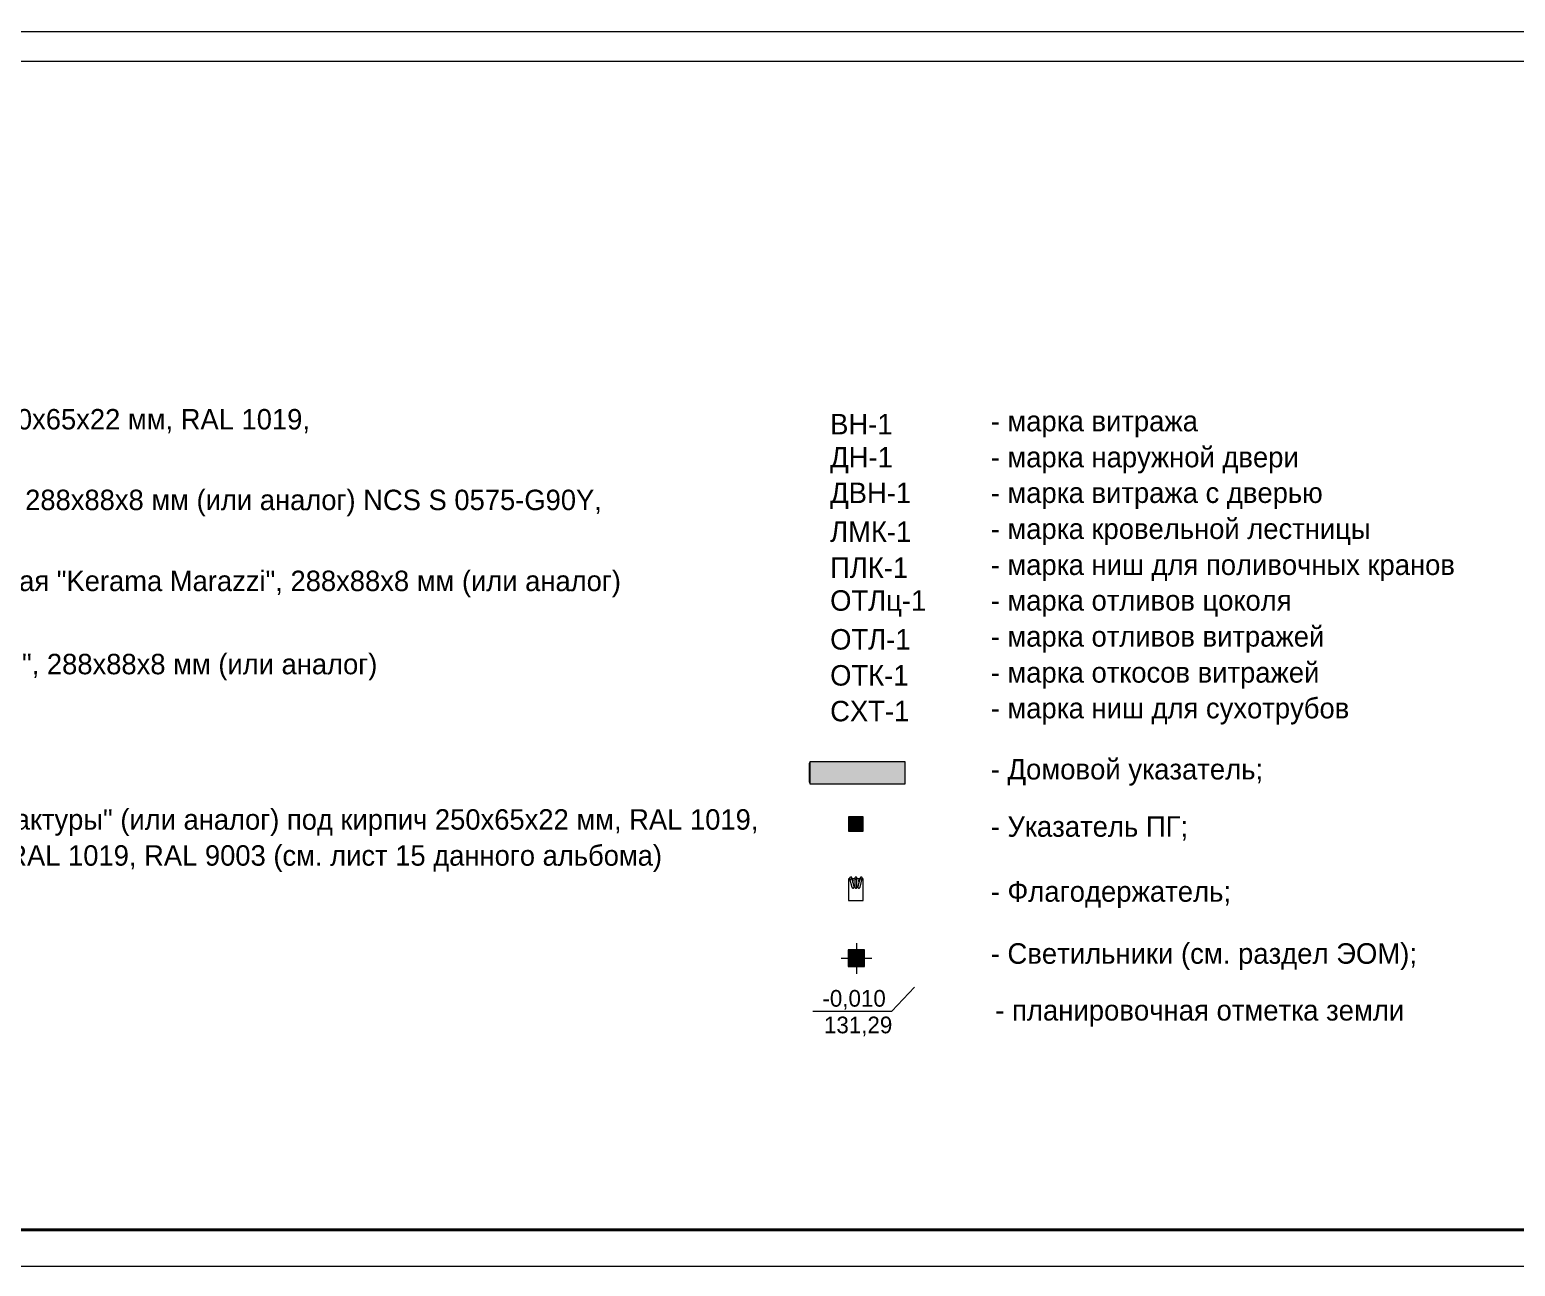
# Model space of a CAD drawing. Header units: millimetres. Extents: x -28928 to 100580, y -22867 to 36490.
# Drawn here: x 35031 to 55282, y -22867 to -6007 of the extents above; entities that cross this region are included whole.
import ezdxf

# ---------------------------------------------------------------- set-up
doc = ezdxf.new("R2010")
doc.units = ezdxf.units.MM
doc.layers.add('PDF _Геометрия', color=7, linetype='Continuous', true_color=0x8f8e8d)
doc.layers.add('PDF _Сплошная заливка', color=7, linetype='Continuous', true_color=0xffffff)
doc.layers.add('PDF _Текст', color=7, linetype='Continuous')

msp = doc.modelspace()

# ---------------------------------------------------------------- linework, layer by layer
at = {"layer": 'PDF _Геометрия', "color": 7, "lineweight": 18}
msp.add_lwpolyline([(97077, 36490), (-28928, 36490), (-28928, -22867), (97077, -22867)], dxfattribs=at)
at = {"layer": 'PDF _Геометрия', "color": 7, "lineweight": 40}
msp.add_lwpolyline([(96591, 35991), (96591, -22368), (-26931, -22368), (-26931, 35991)], close=True, dxfattribs=at)
at = {"layer": 'PDF _Геометрия', "color": 7, "lineweight": 9}
for points in [[(82088, -6037), (56081, -6037), (29800, -6037), (29351, -6037), (5066, -6037), (4817, -6037), (-21587, -6037)], [(82418, -6439), (-21939, -6439)], [(46921, -15988), (45690, -15988)], [(45665, -16001), (45661, -16005), (45656, -16014), (45656, -16026), (45656, -16255), (45656, -16263), (45661, -16272), (45665, -16280)], [(45665, -16026), (45665, -16255)], [(45690, -16289), (46921, -16289)], [(46211, -17583), (46194, -17583), (46194, -17879), (46393, -17879), (46393, -17583), (46380, -17583)], [(46206, -17579), (46240, -17697), (46240, -17702), (46245, -17706), (46249, -17706), (46249, -17710), (46253, -17710), (46257, -17710), (46261, -17710), (46266, -17706), (46266, -17702), (46270, -17702), (46270, -17697), (46270, -17693), (46270, -17689), (46236, -17570)], [(46278, -17583), (46240, -17583)], [(46253, -17634), (46257, -17613), (46261, -17609), (46257, -17609), (46257, -17604), (46253, -17604), (46249, -17609), (46249, -17613)], [(46278, -17575), (46278, -17693), (46278, -17697), (46283, -17702), (46283, -17706), (46287, -17710), (46291, -17710), (46295, -17710), (46300, -17710), (46304, -17706), (46308, -17702), (46308, -17697), (46308, -17693), (46308, -17575)], [(46346, -17583), (46308, -17583)], [(46350, -17570), (46321, -17689), (46321, -17693), (46321, -17697), (46321, -17702), (46325, -17706), (46329, -17710), (46333, -17710), (46338, -17710), (46342, -17706), (46346, -17706), (46346, -17702), (46350, -17697), (46380, -17579)], [(46342, -17613), (46338, -17609), (46338, -17604), (46333, -17604), (46329, -17604), (46329, -17609), (46329, -17613), (46333, -17634)], [(46300, -18463), (46300, -18882)], [(46092, -18666), (46511, -18666)], [(47091, -19060), (46782, -19390)], [(46782, -19394), (45707, -19394)]]:
    msp.add_lwpolyline(points, dxfattribs=at)
for points in [[(46964, -15988), (45665, -15988), (45665, -16289), (46964, -16289)], [(46393, -16737), (46194, -16737), (46194, -16936), (46393, -16936)], [(46194, -16936), (46393, -16936), (46393, -16737), (46194, -16737)], [(46223, -17558), (46219, -17562), (46215, -17562), (46211, -17566), (46211, -17570), (46206, -17575), (46206, -17579), (46211, -17579), (46211, -17583), (46215, -17583), (46219, -17587), (46223, -17587), (46228, -17587), (46232, -17583), (46236, -17579), (46236, -17575), (46236, -17570), (46236, -17566), (46236, -17562), (46232, -17562), (46228, -17562)], [(46295, -17558), (46291, -17562), (46287, -17562), (46283, -17562), (46283, -17566), (46278, -17570), (46278, -17575), (46283, -17579), (46283, -17583), (46287, -17583), (46291, -17587), (46295, -17587), (46300, -17587), (46304, -17583), (46308, -17579), (46308, -17575), (46308, -17570), (46308, -17566), (46304, -17562), (46300, -17562)], [(46363, -17558), (46363, -17562), (46359, -17562), (46355, -17562), (46355, -17566), (46350, -17570), (46350, -17575), (46355, -17579), (46355, -17583), (46359, -17583), (46363, -17587), (46367, -17587), (46371, -17587), (46376, -17583), (46380, -17579), (46380, -17575), (46380, -17570), (46380, -17566), (46376, -17562), (46371, -17562), (46367, -17562)], [(46410, -18552), (46190, -18552), (46190, -18780), (46410, -18780)]]:
    msp.add_lwpolyline(points, close=True, dxfattribs=at)
at = {"layer": 'PDF _Сплошная заливка', "color": 152, "lineweight": 9, "true_color": 0x227add, "transparency": 33554559}
msp.add_solid([(45665, -15988), (45665, -16289), (46964, -15988), (46964, -16289)], dxfattribs=at)
at = {"layer": 'PDF _Сплошная заливка', "color": 1, "lineweight": 9, "transparency": 33554559}
msp.add_solid([(46194, -16737), (46194, -16936), (46393, -16737), (46393, -16936)], dxfattribs=at)
at = {"layer": 'PDF _Сплошная заливка', "color": 9, "lineweight": 9, "true_color": 0xc7c7c7, "transparency": 33554559}
msp.add_solid([(46190, -18552), (46190, -18780), (46409, -18552), (46409, -18780)], dxfattribs=at)

# ---------------------------------------------------------------- texts
at = {"layer": 'PDF _Текст', "attachment_point": 4, "style": ''}
for s, insert, char_height in [('- Отделка фасадов НВФ. Бетонная плитка "Борисовские мануфактуры" (или аналог) под кирпич 250х65х22 мм, RAL 1019,', (17614, -11360), 278.838), ('ВН-1      ', (45942, -11385), 279.3), ('- марка витража', (48130, -11385), 279.28), ('ДН-1', (45942, -11876), 279.3), ('- марка наружной двери', (48130, -11876), 279.28), ('- Отделка фасадов СФТК на объеме спортзала. Плитка керамическая фасадная "Kerama Marazzi", 288х88х8 мм (или аналог) NCS S 0575-G90Y,', (17614, -12460), 278.838), ('ДВН-1        ', (45942, -12362), 279.28), ('- марка витража с дверью', (48130, -12362), 279.28), ('ЛМК-1   ', (45942, -12853), 279.3), ('- марка кровельной лестницы', (48130, -12853), 279.28), ('- марка ниш для поливочных кранов', (48130, -13344), 279.28), ('ПЛК-1', (45942, -13344), 279.3), ('- Отделка фасадов СФТК на участках 2-3 этажа в осях 16-37/НН-ЯЯ. Плитка керамическая фасадная "Kerama Marazzi", 288х88х8 мм (или аналог)', (17614, -13564), 278.838), ('ОТЛц-1', (45942, -13830), 279.3), ('- марка отливов цоколя', (48130, -13830), 279.28), ('ОТЛ-1', (45942, -14321), 279.3), ('- марка отливов витражей', (48130, -14321), 279.28), ('- Отделка фасадов СФТК в нишах входных групп. Плитка керамическая фасадная "Kerama Marazzi", 288х88х8 мм (или аналог)', (17614, -14698), 278.838), ('ОТК-1', (45942, -14812), 279.3), ('- марка откосов витражей', (48130, -14812), 279.28), ('СХТ-1', (45942, -15299), 279.3), ('- марка ниш для сухотрубов', (48130, -15299), 279.28), ('- Стены шахт на кровле. Штукатурка фасадная RAL 7016.  Материалы отделки см. раздел АР3', (17614, -15937), 280.13), ('- Домовой указатель;', (48130, -16132), 280.13), ('- Обшивка решетки в уровне кровли. Облицовка бетонной фасадной плиткой "Борисовские мануфактуры" (или аналог) под кирпич 250х65х22 мм, RAL 1019,  ', (17614, -16817), 278.838), ('- Указатель ПГ;', (48130, -16897), 280.13), ('  затирку  швов 10 мм выполнить цветом RAL 1001 / хризацилцементными листами с окраской по RAL 1019, RAL 9003 (см. лист 15 данного альбома)', (17614, -17308), 278.838), ('- Флагодержатель;', (48130, -17799), 280.13), ('- Витражные системы. Алюминиевый профиль RAL 7016 / Стеклопакет с прозрачным остеклением;', (16438, -17980), 280.13), ('- Светильники (см. раздел ЭОМ);', (48130, -18645), 280.13), ('-0,010', (45837, -19235), 227.7), ('- планировочная отметка земли', (48193, -19419), 280.13), ('131,29', (45858, -19598), 227.7)]:
    msp.add_mtext(s, dxfattribs=dict(at, insert=insert, char_height=char_height))

doc.saveas('drawing.dxf')
